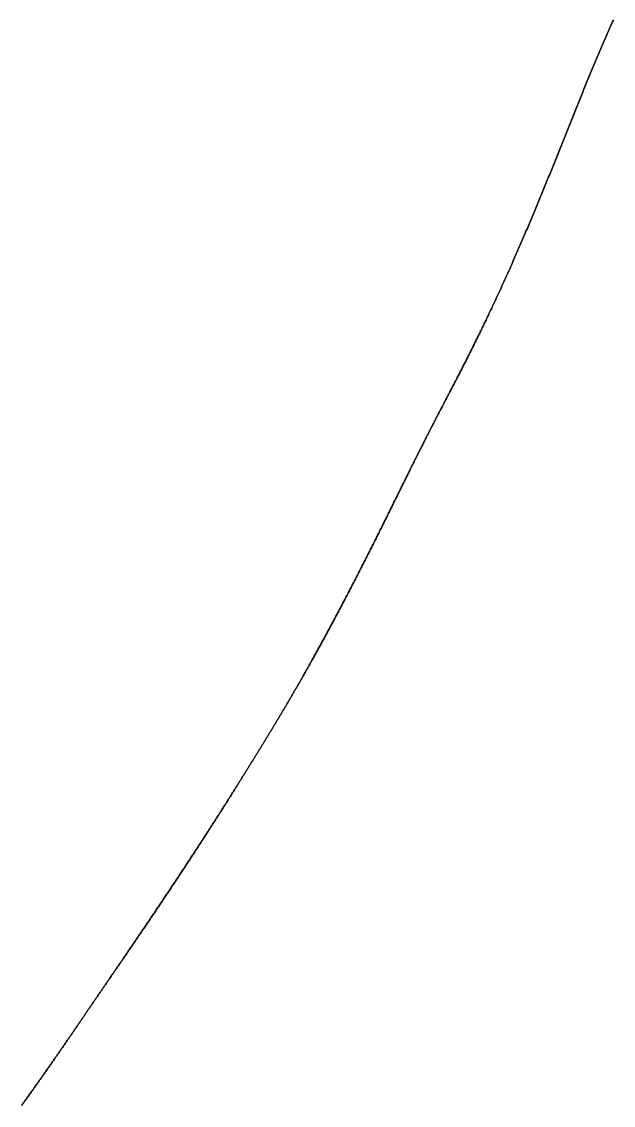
# Model space of a CAD drawing. Header units: inches. Extents: x 130170 to 284068, y 377793 to 804530.
# Drawn here: x 258925.1 to 258979.6, y 738066 to 738165.8 of the extents above; entities that cross this region are included whole.
import ezdxf

# ---------------------------------------------------------------- set-up
doc = ezdxf.new("R2010")
doc.units = ezdxf.units.IN
doc.header["$MEASUREMENT"] = 0
doc.layers.add('muni_il', color=7, linetype='Continuous')

msp = doc.modelspace()

# ---------------------------------------------------------------- linework, layer by layer
at = {"layer": 'muni_il'}
for points in [[(258925.065, 738066.009), (258925.119, 738066.085), (258925.173, 738066.16), (258925.227, 738066.235), (258925.281, 738066.31), (258925.336, 738066.385), (258925.39, 738066.46), (258925.444, 738066.536), (258925.498, 738066.611), (258925.552, 738066.686), (258925.606, 738066.761), (258925.66, 738066.836), (258925.713, 738066.911), (258925.767, 738066.987), (258925.821, 738067.062), (258925.874, 738067.137), (258925.928, 738067.212), (258925.981, 738067.287), (258926.035, 738067.362), (258926.088, 738067.437), (258926.141, 738067.511), (258926.195, 738067.586), (258926.248, 738067.661), (258926.301, 738067.736), (258926.354, 738067.81), (258926.407, 738067.885), (258926.46, 738067.959), (258926.512, 738068.034), (258926.565, 738068.108), (258926.617, 738068.182), (258926.67, 738068.257), (258926.722, 738068.331), (258926.774, 738068.405), (258926.827, 738068.479), (258926.878, 738068.553), (258926.93, 738068.626), (258926.982, 738068.7), (258927.034, 738068.774), (258927.086, 738068.847), (258927.137, 738068.921), (258927.189, 738068.994), (258927.24, 738069.067), (258927.291, 738069.14), (258927.342, 738069.213), (258927.393, 738069.286), (258927.444, 738069.359), (258927.495, 738069.432), (258927.546, 738069.504), (258927.596, 738069.577), (258927.647, 738069.649), (258927.697, 738069.722), (258927.748, 738069.794), (258927.798, 738069.866), (258927.848, 738069.938), (258927.898, 738070.009), (258927.947, 738070.081), (258927.997, 738070.152), (258928.047, 738070.224), (258928.096, 738070.295), (258928.146, 738070.367), (258928.195, 738070.438), (258928.244, 738070.509), (258928.293, 738070.579), (258928.342, 738070.65), (258928.391, 738070.721), (258928.44, 738070.791), (258928.489, 738070.862), (258928.537, 738070.932), (258928.586, 738071.002), (258928.634, 738071.072), (258928.682, 738071.142), (258928.73, 738071.212), (258928.778, 738071.281), (258928.826, 738071.351), (258928.874, 738071.42), (258928.922, 738071.49), (258928.969, 738071.559), (258929.017, 738071.628), (258929.065, 738071.697), (258929.112, 738071.766), (258929.159, 738071.835), (258929.207, 738071.904), (258929.254, 738071.972), (258929.301, 738072.041), (258929.348, 738072.109), (258929.395, 738072.178), (258929.442, 738072.246), (258929.488, 738072.314), (258929.535, 738072.382), (258929.582, 738072.45), (258929.628, 738072.518), (258929.675, 738072.586), (258929.721, 738072.654), (258929.767, 738072.721), (258929.814, 738072.789), (258929.86, 738072.856), (258929.906, 738072.924), (258929.952, 738072.991), (258929.998, 738073.058), (258930.044, 738073.126), (258930.09, 738073.193), (258930.136, 738073.26), (258930.182, 738073.327), (258930.228, 738073.394), (258930.274, 738073.461), (258930.32, 738073.528), (258930.365, 738073.595), (258930.411, 738073.662), (258930.457, 738073.729), (258930.503, 738073.796), (258930.548, 738073.863), (258930.594, 738073.93), (258930.64, 738073.996), (258930.685, 738074.063), (258930.731, 738074.13), (258930.776, 738074.197), (258930.822, 738074.263), (258930.868, 738074.33), (258930.913, 738074.397), (258930.959, 738074.464), (258931.005, 738074.53), (258931.05, 738074.597), (258931.096, 738074.664), (258931.142, 738074.731), (258931.187, 738074.798), (258931.233, 738074.865), (258931.279, 738074.931), (258931.324, 738074.998), (258931.37, 738075.065), (258931.416, 738075.132), (258931.462, 738075.2), (258931.508, 738075.267), (258931.554, 738075.334), (258931.599, 738075.401), (258931.645, 738075.468), (258931.691, 738075.536), (258931.737, 738075.603), (258931.784, 738075.671), (258931.83, 738075.738), (258931.876, 738075.806), (258931.922, 738075.874), (258931.969, 738075.941), (258932.015, 738076.009), (258932.062, 738076.077), (258932.108, 738076.145), (258932.155, 738076.214), (258932.202, 738076.282), (258932.249, 738076.35), (258932.295, 738076.419), (258932.342, 738076.488), (258932.39, 738076.556), (258932.437, 738076.625), (258932.484, 738076.694), (258932.531, 738076.763), (258932.579, 738076.833), (258932.626, 738076.902), (258932.674, 738076.972), (258932.721, 738077.041), (258932.769, 738077.111), (258932.817, 738077.181), (258932.865, 738077.251), (258932.913, 738077.322), (258932.961, 738077.392), (258933.01, 738077.463), (258933.058, 738077.534), (258933.107, 738077.604), (258933.156, 738077.675), (258933.204, 738077.747), (258933.253, 738077.818), (258933.302, 738077.89), (258933.351, 738077.962), (258933.401, 738078.034), (258933.45, 738078.106), (258933.5, 738078.178), (258933.549, 738078.251), (258933.599, 738078.323), (258933.649, 738078.396), (258933.699, 738078.469), (258933.749, 738078.543), (258933.799, 738078.616), (258933.85, 738078.69), (258933.901, 738078.764), (258933.951, 738078.838), (258934.002, 738078.912), (258934.053, 738078.987), (258934.104, 738079.061), (258934.155, 738079.136), (258934.207, 738079.211), (258934.258, 738079.287), (258934.31, 738079.362), (258934.362, 738079.438), (258934.414, 738079.514), (258934.466, 738079.59), (258934.518, 738079.667), (258934.57, 738079.743), (258934.623, 738079.82), (258934.676, 738079.897), (258934.728, 738079.974), (258934.781, 738080.052), (258934.834, 738080.129), (258934.888, 738080.207), (258934.941, 738080.285), (258934.994, 738080.364), (258935.048, 738080.442), (258935.102, 738080.521), (258935.156, 738080.6), (258935.21, 738080.679), (258935.264, 738080.759), (258935.318, 738080.838), (258935.373, 738080.918), (258935.427, 738080.998), (258935.482, 738081.079), (258935.537, 738081.159), (258935.592, 738081.24), (258935.647, 738081.321), (258935.702, 738081.402), (258935.757, 738081.483), (258935.813, 738081.565), (258935.868, 738081.646), (258935.924, 738081.728), (258935.98, 738081.81), (258936.036, 738081.893), (258936.092, 738081.975), (258936.148, 738082.058), (258936.204, 738082.141), (258936.261, 738082.224), (258936.317, 738082.307), (258936.374, 738082.391), (258936.431, 738082.475), (258936.488, 738082.559), (258936.544, 738082.643), (258936.602, 738082.727), (258936.659, 738082.811), (258936.716, 738082.896), (258936.773, 738082.981), (258936.831, 738083.066), (258936.888, 738083.151), (258936.946, 738083.236), (258937.003, 738083.321), (258937.061, 738083.407), (258937.119, 738083.493), (258937.177, 738083.578), (258937.235, 738083.665), (258937.293, 738083.751), (258937.351, 738083.837), (258937.41, 738083.923), (258937.468, 738084.01), (258937.526, 738084.097), (258937.585, 738084.184), (258937.643, 738084.271), (258937.702, 738084.358), (258937.76, 738084.445), (258937.819, 738084.532), (258937.877, 738084.62), (258937.936, 738084.707), (258937.995, 738084.795), (258938.054, 738084.883), (258938.113, 738084.97), (258938.171, 738085.058), (258938.23, 738085.146), (258938.289, 738085.234), (258938.348, 738085.323), (258938.407, 738085.411), (258938.466, 738085.499), (258938.525, 738085.587), (258938.584, 738085.676), (258938.643, 738085.764), (258938.702, 738085.853), (258938.761, 738085.941), (258938.82, 738086.03), (258938.879, 738086.119), (258938.938, 738086.207), (258938.997, 738086.296), (258939.056, 738086.385), (258939.115, 738086.474), (258939.174, 738086.562), (258939.233, 738086.651), (258939.291, 738086.74), (258939.35, 738086.829), (258939.409, 738086.917), (258939.468, 738087.006), (258939.527, 738087.095), (258939.585, 738087.183), (258939.644, 738087.272), (258939.702, 738087.361), (258939.761, 738087.45), (258939.819, 738087.538), (258939.878, 738087.627), (258939.936, 738087.715), (258939.994, 738087.804), (258940.053, 738087.892), (258940.111, 738087.98), (258940.169, 738088.069), (258940.227, 738088.157), (258940.285, 738088.245), (258940.342, 738088.333), (258940.4, 738088.421), (258940.458, 738088.509), (258940.515, 738088.596), (258940.573, 738088.684), (258940.63, 738088.771), (258940.687, 738088.859), (258940.744, 738088.946), (258940.801, 738089.034), (258940.858, 738089.121), (258940.915, 738089.208), (258940.972, 738089.294), (258941.028, 738089.381), (258941.085, 738089.468), (258941.141, 738089.554), (258941.197, 738089.64), (258941.253, 738089.726), (258941.309, 738089.812), (258941.365, 738089.898), (258941.421, 738089.984), (258941.476, 738090.069), (258941.531, 738090.154), (258941.587, 738090.24), (258941.642, 738090.324), (258941.696, 738090.409), (258941.751, 738090.494), (258941.806, 738090.578), (258941.86, 738090.662), (258941.915, 738090.746), (258941.969, 738090.83), (258942.023, 738090.913), (258942.076, 738090.997), (258942.13, 738091.08), (258942.183, 738091.163), (258942.237, 738091.246), (258942.29, 738091.328), (258942.343, 738091.41), (258942.395, 738091.492), (258942.448, 738091.574), (258942.5, 738091.655), (258942.553, 738091.737), (258942.605, 738091.818), (258942.656, 738091.899), (258942.708, 738091.979), (258942.76, 738092.059), (258942.811, 738092.14), (258942.862, 738092.219), (258942.913, 738092.299), (258942.963, 738092.378), (258943.014, 738092.457), (258943.064, 738092.536), (258943.114, 738092.614), (258943.164, 738092.693), (258943.214, 738092.771), (258943.264, 738092.848), (258943.313, 738092.926), (258943.362, 738093.003), (258943.411, 738093.08), (258943.46, 738093.156), (258943.508, 738093.233), (258943.556, 738093.309), (258943.605, 738093.384), (258943.652, 738093.46), (258943.7, 738093.535), (258943.748, 738093.61), (258943.795, 738093.684), (258943.842, 738093.759), (258943.889, 738093.833), (258943.936, 738093.907), (258943.982, 738093.98), (258944.028, 738094.053), (258944.074, 738094.126), (258944.12, 738094.199), (258944.166, 738094.271), (258944.211, 738094.343), (258944.257, 738094.415), (258944.302, 738094.486), (258944.347, 738094.557), (258944.391, 738094.628), (258944.435, 738094.699), (258944.48, 738094.769), (258944.524, 738094.839), (258944.568, 738094.909), (258944.611, 738094.978), (258944.655, 738095.047), (258944.698, 738095.116), (258944.741, 738095.185), (258944.784, 738095.253), (258944.827, 738095.321), (258944.869, 738095.389), (258944.911, 738095.456), (258944.953, 738095.523), (258944.995, 738095.59), (258945.037, 738095.657), (258945.078, 738095.723), (258945.12, 738095.789), (258945.161, 738095.855), (258945.202, 738095.92), (258945.242, 738095.986), (258945.283, 738096.05), (258945.323, 738096.115), (258945.364, 738096.18), (258945.404, 738096.244), (258945.444, 738096.308), (258945.483, 738096.371), (258945.523, 738096.435), (258945.562, 738096.498), (258945.601, 738096.561), (258945.64, 738096.624), (258945.679, 738096.686), (258945.718, 738096.748), (258945.756, 738096.81), (258945.795, 738096.872), (258945.833, 738096.933), (258945.871, 738096.995), (258945.909, 738097.056), (258945.946, 738097.117), (258945.984, 738097.177), (258946.022, 738097.238), (258946.059, 738097.298), (258946.096, 738097.358), (258946.133, 738097.418), (258946.17, 738097.477), (258946.207, 738097.537), (258946.243, 738097.596), (258946.28, 738097.655), (258946.316, 738097.713), (258946.353, 738097.772), (258946.389, 738097.831), (258946.425, 738097.889), (258946.461, 738097.947), (258946.496, 738098.005), (258946.532, 738098.063), (258946.568, 738098.12), (258946.603, 738098.178), (258946.638, 738098.235), (258946.673, 738098.292), (258946.709, 738098.349), (258946.744, 738098.406), (258946.779, 738098.463), (258946.814, 738098.52), (258946.848, 738098.576), (258946.883, 738098.633), (258946.918, 738098.689), (258946.952, 738098.745), (258946.987, 738098.801), (258947.021, 738098.857), (258947.055, 738098.913), (258947.09, 738098.969), (258947.124, 738099.024), (258947.158, 738099.08), (258947.192, 738099.136), (258947.226, 738099.191), (258947.26, 738099.247), (258947.294, 738099.302), (258947.328, 738099.357), (258947.362, 738099.413), (258947.395, 738099.468), (258947.429, 738099.523), (258947.463, 738099.578), (258947.497, 738099.633), (258947.53, 738099.688), (258947.564, 738099.744), (258947.598, 738099.799), (258947.631, 738099.854), (258947.665, 738099.909), (258947.698, 738099.964), (258947.732, 738100.019), (258947.765, 738100.074), (258947.799, 738100.129), (258947.833, 738100.184), (258947.866, 738100.239), (258947.9, 738100.295), (258947.933, 738100.35), (258947.967, 738100.405), (258948, 738100.46), (258948.034, 738100.516), (258948.068, 738100.571), (258948.101, 738100.627), (258948.135, 738100.682), (258948.169, 738100.738), (258948.202, 738100.794), (258948.236, 738100.85), (258948.27, 738100.905), (258948.304, 738100.961), (258948.337, 738101.018), (258948.371, 738101.074), (258948.405, 738101.13), (258948.439, 738101.186), (258948.473, 738101.243), (258948.508, 738101.3), (258948.542, 738101.357), (258948.576, 738101.414), (258948.61, 738101.471), (258948.645, 738101.528), (258948.679, 738101.586), (258948.714, 738101.643), (258948.748, 738101.701), (258948.783, 738101.759), (258948.818, 738101.817), (258948.853, 738101.875), (258948.887, 738101.933), (258948.922, 738101.992), (258948.957, 738102.051), (258948.993, 738102.11), (258949.028, 738102.169), (258949.063, 738102.229), (258949.099, 738102.288), (258949.134, 738102.348), (258949.17, 738102.408), (258949.206, 738102.468), (258949.242, 738102.529), (258949.278, 738102.59), (258949.314, 738102.651), (258949.35, 738102.712), (258949.386, 738102.774), (258949.423, 738102.835), (258949.459, 738102.897), (258949.496, 738102.96), (258949.533, 738103.022), (258949.57, 738103.085), (258949.607, 738103.148), (258949.644, 738103.211), (258949.681, 738103.275), (258949.719, 738103.339), (258949.757, 738103.403), (258949.794, 738103.467), (258949.832, 738103.532), (258949.87, 738103.597), (258949.908, 738103.662), (258949.947, 738103.728), (258949.985, 738103.794), (258950.024, 738103.86), (258950.062, 738103.927), (258950.101, 738103.994), (258950.14, 738104.061), (258950.179, 738104.128), (258950.219, 738104.196), (258950.258, 738104.264), (258950.298, 738104.333), (258950.337, 738104.402), (258950.377, 738104.471), (258950.417, 738104.54), (258950.458, 738104.61), (258950.498, 738104.68), (258950.539, 738104.751), (258950.579, 738104.822), (258950.62, 738104.893), (258950.661, 738104.964), (258950.702, 738105.036), (258950.744, 738105.109), (258950.785, 738105.181), (258950.827, 738105.254), (258950.869, 738105.327), (258950.911, 738105.401), (258950.953, 738105.475), (258950.995, 738105.549), (258951.037, 738105.624), (258951.08, 738105.699), (258951.123, 738105.775), (258951.166, 738105.851), (258951.209, 738105.927), (258951.252, 738106.003), (258951.296, 738106.08), (258951.339, 738106.158), (258951.383, 738106.235), (258951.427, 738106.313), (258951.471, 738106.392), (258951.515, 738106.47), (258951.56, 738106.549), (258951.604, 738106.629), (258951.649, 738106.709), (258951.694, 738106.789), (258951.739, 738106.87), (258951.784, 738106.951), (258951.829, 738107.032), (258951.875, 738107.113), (258951.921, 738107.195), (258951.967, 738107.278), (258952.012, 738107.361), (258952.059, 738107.444), (258952.105, 738107.527), (258952.151, 738107.611), (258952.198, 738107.695), (258952.245, 738107.78), (258952.291, 738107.865), (258952.338, 738107.95), (258952.386, 738108.035), (258952.433, 738108.121), (258952.48, 738108.208), (258952.528, 738108.294), (258952.576, 738108.381), (258952.623, 738108.468), (258952.671, 738108.556), (258952.719, 738108.644), (258952.768, 738108.732), (258952.816, 738108.821), (258952.865, 738108.91), (258952.913, 738108.999), (258952.962, 738109.089), (258953.011, 738109.179), (258953.06, 738109.269), (258953.109, 738109.36), (258953.158, 738109.451), (258953.208, 738109.542), (258953.257, 738109.633), (258953.307, 738109.725), (258953.356, 738109.817), (258953.406, 738109.909), (258953.456, 738110.002), (258953.506, 738110.095), (258953.556, 738110.188), (258953.606, 738110.282), (258953.657, 738110.375), (258953.707, 738110.469), (258953.758, 738110.564), (258953.808, 738110.658), (258953.859, 738110.753), (258953.909, 738110.848), (258953.96, 738110.943), (258954.011, 738111.039), (258954.062, 738111.134), (258954.113, 738111.231), (258954.164, 738111.327), (258954.215, 738111.423), (258954.267, 738111.52), (258954.318, 738111.617), (258954.369, 738111.714), (258954.421, 738111.811), (258954.472, 738111.909), (258954.524, 738112.006), (258954.575, 738112.104), (258954.627, 738112.202), (258954.679, 738112.3), (258954.73, 738112.399), (258954.782, 738112.497), (258954.834, 738112.596), (258954.886, 738112.695), (258954.938, 738112.794), (258954.99, 738112.893), (258955.041, 738112.993), (258955.093, 738113.092), (258955.145, 738113.192), (258955.197, 738113.291), (258955.249, 738113.391), (258955.301, 738113.491), (258955.353, 738113.591), (258955.405, 738113.691), (258955.457, 738113.792), (258955.509, 738113.892), (258955.561, 738113.992), (258955.613, 738114.093), (258955.665, 738114.193), (258955.717, 738114.294), (258955.769, 738114.395), (258955.821, 738114.496), (258955.873, 738114.596), (258955.925, 738114.697), (258955.977, 738114.798), (258956.029, 738114.899), (258956.081, 738115), (258956.132, 738115.101), (258956.184, 738115.202), (258956.236, 738115.303), (258956.287, 738115.404), (258956.339, 738115.504), (258956.391, 738115.605), (258956.442, 738115.706), (258956.494, 738115.807), (258956.545, 738115.908), (258956.596, 738116.009), (258956.647, 738116.11), (258956.699, 738116.211), (258956.75, 738116.311), (258956.801, 738116.412), (258956.852, 738116.512), (258956.903, 738116.613), (258956.954, 738116.713), (258957.005, 738116.814), (258957.055, 738116.914), (258957.106, 738117.014), (258957.157, 738117.114), (258957.207, 738117.214), (258957.257, 738117.314), (258957.308, 738117.414), (258957.358, 738117.513), (258957.408, 738117.613), (258957.458, 738117.712), (258957.508, 738117.812), (258957.558, 738117.911), (258957.607, 738118.01), (258957.657, 738118.108), (258957.706, 738118.207), (258957.756, 738118.306), (258957.805, 738118.404), (258957.854, 738118.502), (258957.903, 738118.6), (258957.952, 738118.698), (258958.001, 738118.796), (258958.05, 738118.893), (258958.098, 738118.99), (258958.146, 738119.088), (258958.195, 738119.184), (258958.243, 738119.281), (258958.291, 738119.378), (258958.339, 738119.474), (258958.387, 738119.57), (258958.435, 738119.666), (258958.482, 738119.761), (258958.53, 738119.857), (258958.577, 738119.952), (258958.624, 738120.047), (258958.671, 738120.142), (258958.718, 738120.236), (258958.765, 738120.33), (258958.811, 738120.424), (258958.858, 738120.518), (258958.904, 738120.612), (258958.95, 738120.705), (258958.996, 738120.798), (258959.042, 738120.89), (258959.088, 738120.983), (258959.133, 738121.075), (258959.179, 738121.167), (258959.224, 738121.259), (258959.27, 738121.35), (258959.315, 738121.441), (258959.359, 738121.532), (258959.404, 738121.623), (258959.449, 738121.713), (258959.493, 738121.803), (258959.538, 738121.893), (258959.582, 738121.982), (258959.626, 738122.072), (258959.67, 738122.16), (258959.714, 738122.249), (258959.757, 738122.338), (258959.801, 738122.426), (258959.844, 738122.513), (258959.887, 738122.601), (258959.93, 738122.688), (258959.973, 738122.775), (258960.016, 738122.862), (258960.059, 738122.948), (258960.101, 738123.034), (258960.144, 738123.12), (258960.186, 738123.206), (258960.228, 738123.291), (258960.27, 738123.376), (258960.312, 738123.46), (258960.354, 738123.545), (258960.395, 738123.629), (258960.437, 738123.713), (258960.478, 738123.796), (258960.519, 738123.88), (258960.56, 738123.963), (258960.601, 738124.045), (258960.642, 738124.128), (258960.683, 738124.21), (258960.723, 738124.292), (258960.764, 738124.374), (258960.804, 738124.455), (258960.845, 738124.536), (258960.885, 738124.617), (258960.925, 738124.698), (258960.965, 738124.778), (258961.004, 738124.858), (258961.044, 738124.938), (258961.084, 738125.018), (258961.123, 738125.097), (258961.163, 738125.176), (258961.202, 738125.255), (258961.241, 738125.334), (258961.28, 738125.412), (258961.319, 738125.49), (258961.358, 738125.568), (258961.397, 738125.646), (258961.436, 738125.724), (258961.475, 738125.801), (258961.513, 738125.878), (258961.552, 738125.955), (258961.59, 738126.032), (258961.629, 738126.108), (258961.667, 738126.184), (258961.705, 738126.261), (258961.743, 738126.337), (258961.782, 738126.412), (258961.82, 738126.488), (258961.858, 738126.563), (258961.896, 738126.639), (258961.934, 738126.714), (258961.971, 738126.789), (258962.009, 738126.864), (258962.047, 738126.938), (258962.085, 738127.013), (258962.123, 738127.087), (258962.16, 738127.161), (258962.198, 738127.236), (258962.235, 738127.31), (258962.273, 738127.384), (258962.311, 738127.457), (258962.348, 738127.531), (258962.386, 738127.605), (258962.423, 738127.678), (258962.461, 738127.752), (258962.498, 738127.825), (258962.536, 738127.899), (258962.573, 738127.972), (258962.611, 738128.045), (258962.648, 738128.118), (258962.686, 738128.191), (258962.723, 738128.264), (258962.761, 738128.338), (258962.798, 738128.411), (258962.836, 738128.484), (258962.873, 738128.557), (258962.911, 738128.63), (258962.949, 738128.703), (258962.986, 738128.776), (258963.024, 738128.849), (258963.062, 738128.922), (258963.099, 738128.995), (258963.137, 738129.068), (258963.175, 738129.141), (258963.213, 738129.215), (258963.251, 738129.288), (258963.289, 738129.361), (258963.327, 738129.435), (258963.365, 738129.508), (258963.404, 738129.582), (258963.442, 738129.655), (258963.48, 738129.729), (258963.519, 738129.803), (258963.557, 738129.877), (258963.596, 738129.951), (258963.634, 738130.026), (258963.673, 738130.1), (258963.712, 738130.175), (258963.751, 738130.25), (258963.79, 738130.324), (258963.829, 738130.399), (258963.868, 738130.475), (258963.908, 738130.55), (258963.947, 738130.626), (258963.987, 738130.702), (258964.026, 738130.778), (258964.066, 738130.854), (258964.106, 738130.93), (258964.146, 738131.007), (258964.186, 738131.084), (258964.226, 738131.161), (258964.266, 738131.238), (258964.307, 738131.316), (258964.348, 738131.394), (258964.388, 738131.472), (258964.429, 738131.551), (258964.47, 738131.629), (258964.512, 738131.708), (258964.553, 738131.788), (258964.594, 738131.867), (258964.636, 738131.947), (258964.678, 738132.028), (258964.72, 738132.108), (258964.762, 738132.189), (258964.804, 738132.27), (258964.846, 738132.352), (258964.889, 738132.434), (258964.931, 738132.516), (258964.974, 738132.599), (258965.017, 738132.682), (258965.061, 738132.765), (258965.104, 738132.849), (258965.148, 738132.933), (258965.191, 738133.018), (258965.235, 738133.103), (258965.279, 738133.188), (258965.323, 738133.274), (258965.368, 738133.36), (258965.412, 738133.447), (258965.457, 738133.534), (258965.502, 738133.622), (258965.547, 738133.71), (258965.593, 738133.798), (258965.638, 738133.887), (258965.684, 738133.976), (258965.73, 738134.066), (258965.776, 738134.157), (258965.822, 738134.247), (258965.869, 738134.339), (258965.915, 738134.43), (258965.962, 738134.522), (258966.009, 738134.615), (258966.057, 738134.708), (258966.104, 738134.802), (258966.152, 738134.896), (258966.199, 738134.991), (258966.247, 738135.086), (258966.296, 738135.182), (258966.344, 738135.278), (258966.393, 738135.375), (258966.442, 738135.473), (258966.491, 738135.57), (258966.54, 738135.669), (258966.589, 738135.768), (258966.639, 738135.867), (258966.689, 738135.967), (258966.739, 738136.068), (258966.789, 738136.169), (258966.84, 738136.271), (258966.89, 738136.373), (258966.941, 738136.476), (258966.992, 738136.58), (258967.043, 738136.684), (258967.095, 738136.788), (258967.146, 738136.894), (258967.198, 738136.999), (258967.25, 738137.106), (258967.303, 738137.213), (258967.355, 738137.32), (258967.408, 738137.428), (258967.461, 738137.537), (258967.514, 738137.646), (258967.567, 738137.756), (258967.62, 738137.866), (258967.674, 738137.977), (258967.728, 738138.089), (258967.781, 738138.201), (258967.836, 738138.314), (258967.89, 738138.427), (258967.945, 738138.541), (258967.999, 738138.656), (258968.054, 738138.771), (258968.109, 738138.887), (258968.165, 738139.003), (258968.22, 738139.12), (258968.276, 738139.238), (258968.331, 738139.356), (258968.387, 738139.475), (258968.444, 738139.594), (258968.5, 738139.714), (258968.556, 738139.834), (258968.613, 738139.956), (258968.67, 738140.077), (258968.727, 738140.199), (258968.784, 738140.322), (258968.841, 738140.446), (258968.899, 738140.57), (258968.956, 738140.694), (258969.014, 738140.819), (258969.072, 738140.945), (258969.13, 738141.071), (258969.188, 738141.198), (258969.247, 738141.326), (258969.305, 738141.454), (258969.364, 738141.582), (258969.423, 738141.711), (258969.481, 738141.841), (258969.541, 738141.971), (258969.6, 738142.102), (258969.659, 738142.233), (258969.719, 738142.365), (258969.778, 738142.497), (258969.838, 738142.63), (258969.898, 738142.764), (258969.957, 738142.897), (258970.018, 738143.032), (258970.078, 738143.167), (258970.138, 738143.302), (258970.198, 738143.438), (258970.259, 738143.575), (258970.319, 738143.711), (258970.38, 738143.849), (258970.441, 738143.987), (258970.502, 738144.125), (258970.563, 738144.264), (258970.624, 738144.403), (258970.685, 738144.543), (258970.746, 738144.683), (258970.807, 738144.824), (258970.869, 738144.965), (258970.93, 738145.106), (258970.991, 738145.248), (258971.053, 738145.391), (258971.115, 738145.533), (258971.176, 738145.676), (258971.238, 738145.82), (258971.3, 738145.964), (258971.362, 738146.108), (258971.424, 738146.253), (258971.486, 738146.398), (258971.548, 738146.544), (258971.61, 738146.689), (258971.672, 738146.836), (258971.734, 738146.982), (258971.796, 738147.129), (258971.859, 738147.276), (258971.921, 738147.423), (258971.983, 738147.571), (258972.045, 738147.719), (258972.108, 738147.868), (258972.17, 738148.017), (258972.232, 738148.166), (258972.295, 738148.315), (258972.357, 738148.464), (258972.42, 738148.614), (258972.482, 738148.764), (258972.544, 738148.914), (258972.607, 738149.065), (258972.669, 738149.216), (258972.732, 738149.367), (258972.794, 738149.518), (258972.857, 738149.669), (258972.919, 738149.821), (258972.982, 738149.972), (258973.044, 738150.124), (258973.106, 738150.276), (258973.169, 738150.429), (258973.231, 738150.581), (258973.294, 738150.734), (258973.356, 738150.886), (258973.418, 738151.039), (258973.481, 738151.192), (258973.543, 738151.345), (258973.605, 738151.498), (258973.667, 738151.652), (258973.73, 738151.805), (258973.792, 738151.958), (258973.854, 738152.112), (258973.916, 738152.266), (258973.978, 738152.419), (258974.04, 738152.573), (258974.103, 738152.727), (258974.165, 738152.88), (258974.226, 738153.034), (258974.288, 738153.188), (258974.35, 738153.342), (258974.412, 738153.496), (258974.474, 738153.649), (258974.536, 738153.803), (258974.598, 738153.957), (258974.659, 738154.111), (258974.721, 738154.265), (258974.783, 738154.418), (258974.844, 738154.572), (258974.906, 738154.726), (258974.967, 738154.879), (258975.029, 738155.033), (258975.09, 738155.186), (258975.152, 738155.339), (258975.213, 738155.493), (258975.274, 738155.646), (258975.336, 738155.799), (258975.397, 738155.952), (258975.458, 738156.105), (258975.519, 738156.257), (258975.58, 738156.41), (258975.641, 738156.562), (258975.703, 738156.715), (258975.764, 738156.867), (258975.825, 738157.019), (258975.886, 738157.171), (258975.947, 738157.323), (258976.008, 738157.474), (258976.068, 738157.626), (258976.129, 738157.777), (258976.19, 738157.928), (258976.251, 738158.079), (258976.312, 738158.23), (258976.373, 738158.38), (258976.433, 738158.531), (258976.494, 738158.681), (258976.555, 738158.831), (258976.616, 738158.981), (258976.676, 738159.13), (258976.737, 738159.28), (258976.798, 738159.429), (258976.858, 738159.578), (258976.919, 738159.726), (258976.98, 738159.875), (258977.04, 738160.023), (258977.101, 738160.171), (258977.162, 738160.319), (258977.222, 738160.467), (258977.283, 738160.614), (258977.344, 738160.761), (258977.405, 738160.908), (258977.465, 738161.055), (258977.526, 738161.202), (258977.587, 738161.348), (258977.648, 738161.494), (258977.708, 738161.64), (258977.769, 738161.785), (258977.83, 738161.931), (258977.891, 738162.076), (258977.952, 738162.22), (258978.013, 738162.365), (258978.074, 738162.509), (258978.135, 738162.653), (258978.197, 738162.797), (258978.258, 738162.941), (258978.319, 738163.084), (258978.38, 738163.228), (258978.442, 738163.371), (258978.503, 738163.513), (258978.565, 738163.656), (258978.627, 738163.798), (258978.688, 738163.94), (258978.75, 738164.082), (258978.812, 738164.224), (258978.874, 738164.365), (258978.936, 738164.506), (258978.998, 738164.647), (258979.06, 738164.788), (258979.123, 738164.928), (258979.185, 738165.068), (258979.248, 738165.209), (258979.31, 738165.348), (258979.373, 738165.488), (258979.436, 738165.628), (258979.499, 738165.767), (258979.562, 738165.906)], [(258979.562, 738165.906), (258979.499, 738165.767), (258979.436, 738165.628), (258979.373, 738165.488), (258979.31, 738165.348), (258979.248, 738165.209), (258979.185, 738165.068), (258979.123, 738164.928), (258979.06, 738164.788), (258978.998, 738164.647), (258978.936, 738164.506), (258978.874, 738164.365), (258978.812, 738164.224), (258978.75, 738164.082), (258978.688, 738163.94), (258978.627, 738163.798), (258978.565, 738163.656), (258978.503, 738163.513), (258978.442, 738163.371), (258978.38, 738163.228), (258978.319, 738163.084), (258978.258, 738162.941), (258978.197, 738162.797), (258978.135, 738162.653), (258978.074, 738162.509), (258978.013, 738162.365), (258977.952, 738162.22), (258977.891, 738162.076), (258977.83, 738161.931), (258977.769, 738161.785), (258977.708, 738161.64), (258977.648, 738161.494), (258977.587, 738161.348), (258977.526, 738161.202), (258977.465, 738161.055), (258977.405, 738160.908), (258977.344, 738160.761), (258977.283, 738160.614), (258977.222, 738160.467), (258977.162, 738160.319), (258977.101, 738160.171), (258977.04, 738160.023), (258976.98, 738159.875), (258976.919, 738159.726), (258976.858, 738159.578), (258976.798, 738159.429), (258976.737, 738159.28), (258976.676, 738159.13), (258976.616, 738158.981), (258976.555, 738158.831), (258976.494, 738158.681), (258976.433, 738158.531), (258976.373, 738158.38), (258976.312, 738158.23), (258976.251, 738158.079), (258976.19, 738157.928), (258976.129, 738157.777), (258976.068, 738157.626), (258976.008, 738157.474), (258975.947, 738157.323), (258975.886, 738157.171), (258975.825, 738157.019), (258975.764, 738156.867), (258975.703, 738156.715), (258975.641, 738156.562), (258975.58, 738156.41), (258975.519, 738156.257), (258975.458, 738156.105), (258975.397, 738155.952), (258975.336, 738155.799), (258975.274, 738155.646), (258975.213, 738155.493), (258975.152, 738155.339), (258975.09, 738155.186), (258975.029, 738155.033), (258974.967, 738154.879), (258974.906, 738154.726), (258974.844, 738154.572), (258974.783, 738154.418), (258974.721, 738154.265), (258974.659, 738154.111), (258974.598, 738153.957), (258974.536, 738153.803), (258974.474, 738153.649), (258974.412, 738153.496), (258974.35, 738153.342), (258974.288, 738153.188), (258974.226, 738153.034), (258974.165, 738152.88), (258974.103, 738152.727), (258974.04, 738152.573), (258973.978, 738152.419), (258973.916, 738152.266), (258973.854, 738152.112), (258973.792, 738151.958), (258973.73, 738151.805), (258973.667, 738151.652), (258973.605, 738151.498), (258973.543, 738151.345), (258973.481, 738151.192), (258973.418, 738151.039), (258973.356, 738150.886), (258973.294, 738150.734), (258973.231, 738150.581), (258973.169, 738150.429), (258973.106, 738150.276), (258973.044, 738150.124), (258972.982, 738149.972), (258972.919, 738149.821), (258972.857, 738149.669), (258972.794, 738149.518), (258972.732, 738149.367), (258972.669, 738149.216), (258972.607, 738149.065), (258972.544, 738148.914), (258972.482, 738148.764), (258972.42, 738148.614), (258972.357, 738148.464), (258972.295, 738148.315), (258972.232, 738148.166), (258972.17, 738148.017), (258972.108, 738147.868), (258972.045, 738147.719), (258971.983, 738147.571), (258971.921, 738147.423), (258971.859, 738147.276), (258971.796, 738147.129), (258971.734, 738146.982), (258971.672, 738146.836), (258971.61, 738146.689), (258971.548, 738146.544), (258971.486, 738146.398), (258971.424, 738146.253), (258971.362, 738146.108), (258971.3, 738145.964), (258971.238, 738145.82), (258971.176, 738145.676), (258971.115, 738145.533), (258971.053, 738145.391), (258970.991, 738145.248), (258970.93, 738145.106), (258970.869, 738144.965), (258970.807, 738144.824), (258970.746, 738144.683), (258970.685, 738144.543), (258970.624, 738144.403), (258970.563, 738144.264), (258970.502, 738144.125), (258970.441, 738143.987), (258970.38, 738143.849), (258970.319, 738143.711), (258970.259, 738143.575), (258970.198, 738143.438), (258970.138, 738143.302), (258970.078, 738143.167), (258970.018, 738143.032), (258969.957, 738142.897), (258969.898, 738142.764), (258969.838, 738142.63), (258969.778, 738142.497), (258969.719, 738142.365), (258969.659, 738142.233), (258969.6, 738142.102), (258969.541, 738141.971), (258969.481, 738141.841), (258969.423, 738141.711), (258969.364, 738141.582), (258969.305, 738141.454), (258969.247, 738141.326), (258969.188, 738141.198), (258969.13, 738141.071), (258969.072, 738140.945), (258969.014, 738140.819), (258968.956, 738140.694), (258968.899, 738140.57), (258968.841, 738140.446), (258968.784, 738140.322), (258968.727, 738140.199), (258968.67, 738140.077), (258968.613, 738139.956), (258968.556, 738139.834), (258968.5, 738139.714), (258968.444, 738139.594), (258968.387, 738139.475), (258968.331, 738139.356), (258968.276, 738139.238), (258968.22, 738139.12), (258968.165, 738139.003), (258968.109, 738138.887), (258968.054, 738138.771), (258967.999, 738138.656), (258967.945, 738138.541), (258967.89, 738138.427), (258967.836, 738138.314), (258967.781, 738138.201), (258967.728, 738138.089), (258967.674, 738137.977), (258967.62, 738137.866), (258967.567, 738137.756), (258967.514, 738137.646), (258967.461, 738137.537), (258967.408, 738137.428), (258967.355, 738137.32), (258967.303, 738137.213), (258967.25, 738137.106), (258967.198, 738136.999), (258967.146, 738136.894), (258967.095, 738136.788), (258967.043, 738136.684), (258966.992, 738136.58), (258966.941, 738136.476), (258966.89, 738136.373), (258966.84, 738136.271), (258966.789, 738136.169), (258966.739, 738136.068), (258966.689, 738135.967), (258966.639, 738135.867), (258966.589, 738135.768), (258966.54, 738135.669), (258966.491, 738135.57), (258966.442, 738135.473), (258966.393, 738135.375), (258966.344, 738135.278), (258966.296, 738135.182), (258966.247, 738135.086), (258966.199, 738134.991), (258966.152, 738134.896), (258966.104, 738134.802), (258966.057, 738134.708), (258966.009, 738134.615), (258965.962, 738134.522), (258965.915, 738134.43), (258965.869, 738134.339), (258965.822, 738134.247), (258965.776, 738134.157), (258965.73, 738134.066), (258965.684, 738133.976), (258965.638, 738133.887), (258965.593, 738133.798), (258965.547, 738133.71), (258965.502, 738133.622), (258965.457, 738133.534), (258965.412, 738133.447), (258965.368, 738133.36), (258965.323, 738133.274), (258965.279, 738133.188), (258965.235, 738133.103), (258965.191, 738133.018), (258965.148, 738132.933), (258965.104, 738132.849), (258965.061, 738132.765), (258965.017, 738132.682), (258964.974, 738132.599), (258964.931, 738132.516), (258964.889, 738132.434), (258964.846, 738132.352), (258964.804, 738132.27), (258964.762, 738132.189), (258964.72, 738132.108), (258964.678, 738132.028), (258964.636, 738131.947), (258964.594, 738131.867), (258964.553, 738131.788), (258964.512, 738131.708), (258964.47, 738131.629), (258964.429, 738131.551), (258964.388, 738131.472), (258964.348, 738131.394), (258964.307, 738131.316), (258964.266, 738131.238), (258964.226, 738131.161), (258964.186, 738131.084), (258964.146, 738131.007), (258964.106, 738130.93), (258964.066, 738130.854), (258964.026, 738130.778), (258963.987, 738130.702), (258963.947, 738130.626), (258963.908, 738130.55), (258963.868, 738130.475), (258963.829, 738130.399), (258963.79, 738130.324), (258963.751, 738130.25), (258963.712, 738130.175), (258963.673, 738130.1), (258963.634, 738130.026), (258963.596, 738129.951), (258963.557, 738129.877), (258963.519, 738129.803), (258963.48, 738129.729), (258963.442, 738129.655), (258963.404, 738129.582), (258963.365, 738129.508), (258963.327, 738129.435), (258963.289, 738129.361), (258963.251, 738129.288), (258963.213, 738129.215), (258963.175, 738129.141), (258963.137, 738129.068), (258963.099, 738128.995), (258963.062, 738128.922), (258963.024, 738128.849), (258962.986, 738128.776), (258962.949, 738128.703), (258962.911, 738128.63), (258962.873, 738128.557), (258962.836, 738128.484), (258962.798, 738128.411), (258962.761, 738128.338), (258962.723, 738128.264), (258962.686, 738128.191), (258962.648, 738128.118), (258962.611, 738128.045), (258962.573, 738127.972), (258962.536, 738127.899), (258962.498, 738127.825), (258962.461, 738127.752), (258962.423, 738127.678), (258962.386, 738127.605), (258962.348, 738127.531), (258962.311, 738127.457), (258962.273, 738127.384), (258962.235, 738127.31), (258962.198, 738127.236), (258962.16, 738127.161), (258962.123, 738127.087), (258962.085, 738127.013), (258962.047, 738126.938), (258962.009, 738126.864), (258961.971, 738126.789), (258961.934, 738126.714), (258961.896, 738126.639), (258961.858, 738126.563), (258961.82, 738126.488), (258961.782, 738126.412), (258961.743, 738126.337), (258961.705, 738126.261), (258961.667, 738126.184), (258961.629, 738126.108), (258961.59, 738126.032), (258961.552, 738125.955), (258961.513, 738125.878), (258961.475, 738125.801), (258961.436, 738125.724), (258961.397, 738125.646), (258961.358, 738125.568), (258961.319, 738125.49), (258961.28, 738125.412), (258961.241, 738125.334), (258961.202, 738125.255), (258961.163, 738125.176), (258961.123, 738125.097), (258961.084, 738125.018), (258961.044, 738124.938), (258961.004, 738124.858), (258960.965, 738124.778), (258960.925, 738124.698), (258960.885, 738124.617), (258960.845, 738124.536), (258960.804, 738124.455), (258960.764, 738124.374), (258960.723, 738124.292), (258960.683, 738124.21), (258960.642, 738124.128), (258960.601, 738124.045), (258960.56, 738123.963), (258960.519, 738123.88), (258960.478, 738123.796), (258960.437, 738123.713), (258960.395, 738123.629), (258960.354, 738123.545), (258960.312, 738123.46), (258960.27, 738123.376), (258960.228, 738123.291), (258960.186, 738123.206), (258960.144, 738123.12), (258960.101, 738123.034), (258960.059, 738122.948), (258960.016, 738122.862), (258959.973, 738122.775), (258959.93, 738122.688), (258959.887, 738122.601), (258959.844, 738122.513), (258959.801, 738122.426), (258959.757, 738122.338), (258959.714, 738122.249), (258959.67, 738122.16), (258959.626, 738122.072), (258959.582, 738121.982), (258959.538, 738121.893), (258959.493, 738121.803), (258959.449, 738121.713), (258959.404, 738121.623), (258959.359, 738121.532), (258959.315, 738121.441), (258959.27, 738121.35), (258959.224, 738121.259), (258959.179, 738121.167), (258959.133, 738121.075), (258959.088, 738120.983), (258959.042, 738120.89), (258958.996, 738120.798), (258958.95, 738120.705), (258958.904, 738120.612), (258958.858, 738120.518), (258958.811, 738120.424), (258958.765, 738120.33), (258958.718, 738120.236), (258958.671, 738120.142), (258958.624, 738120.047), (258958.577, 738119.952), (258958.53, 738119.857), (258958.482, 738119.761), (258958.435, 738119.666), (258958.387, 738119.57), (258958.339, 738119.474), (258958.291, 738119.378), (258958.243, 738119.281), (258958.195, 738119.184), (258958.146, 738119.088), (258958.098, 738118.99), (258958.05, 738118.893), (258958.001, 738118.796), (258957.952, 738118.698), (258957.903, 738118.6), (258957.854, 738118.502), (258957.805, 738118.404), (258957.756, 738118.306), (258957.706, 738118.207), (258957.657, 738118.108), (258957.607, 738118.01), (258957.558, 738117.911), (258957.508, 738117.812), (258957.458, 738117.712), (258957.408, 738117.613), (258957.358, 738117.513), (258957.308, 738117.414), (258957.257, 738117.314), (258957.207, 738117.214), (258957.157, 738117.114), (258957.106, 738117.014), (258957.055, 738116.914), (258957.005, 738116.814), (258956.954, 738116.713), (258956.903, 738116.613), (258956.852, 738116.512), (258956.801, 738116.412), (258956.75, 738116.311), (258956.699, 738116.211), (258956.647, 738116.11), (258956.596, 738116.009), (258956.545, 738115.908), (258956.494, 738115.807), (258956.442, 738115.706), (258956.391, 738115.605), (258956.339, 738115.504), (258956.287, 738115.404), (258956.236, 738115.303), (258956.184, 738115.202), (258956.132, 738115.101), (258956.081, 738115), (258956.029, 738114.899), (258955.977, 738114.798), (258955.925, 738114.697), (258955.873, 738114.596), (258955.821, 738114.496), (258955.769, 738114.395), (258955.717, 738114.294), (258955.665, 738114.193), (258955.613, 738114.093), (258955.561, 738113.992), (258955.509, 738113.892), (258955.457, 738113.792), (258955.405, 738113.691), (258955.353, 738113.591), (258955.301, 738113.491), (258955.249, 738113.391), (258955.197, 738113.291), (258955.145, 738113.192), (258955.093, 738113.092), (258955.041, 738112.993), (258954.99, 738112.893), (258954.938, 738112.794), (258954.886, 738112.695), (258954.834, 738112.596), (258954.782, 738112.497), (258954.73, 738112.399), (258954.679, 738112.3), (258954.627, 738112.202), (258954.575, 738112.104), (258954.524, 738112.006), (258954.472, 738111.909), (258954.421, 738111.811), (258954.369, 738111.714), (258954.318, 738111.617), (258954.267, 738111.52), (258954.215, 738111.423), (258954.164, 738111.327), (258954.113, 738111.231), (258954.062, 738111.134), (258954.011, 738111.039), (258953.96, 738110.943), (258953.909, 738110.848), (258953.859, 738110.753), (258953.808, 738110.658), (258953.758, 738110.564), (258953.707, 738110.469), (258953.657, 738110.375), (258953.606, 738110.282), (258953.556, 738110.188), (258953.506, 738110.095), (258953.456, 738110.002), (258953.406, 738109.909), (258953.356, 738109.817), (258953.307, 738109.725), (258953.257, 738109.633), (258953.208, 738109.542), (258953.158, 738109.451), (258953.109, 738109.36), (258953.06, 738109.269), (258953.011, 738109.179), (258952.962, 738109.089), (258952.913, 738108.999), (258952.865, 738108.91), (258952.816, 738108.821), (258952.768, 738108.732), (258952.719, 738108.644), (258952.671, 738108.556), (258952.623, 738108.468), (258952.576, 738108.381), (258952.528, 738108.294), (258952.48, 738108.208), (258952.433, 738108.121), (258952.386, 738108.035), (258952.338, 738107.95), (258952.291, 738107.865), (258952.245, 738107.78), (258952.198, 738107.695), (258952.151, 738107.611), (258952.105, 738107.527), (258952.059, 738107.444), (258952.012, 738107.361), (258951.967, 738107.278), (258951.921, 738107.195), (258951.875, 738107.113), (258951.829, 738107.032), (258951.784, 738106.951), (258951.739, 738106.87), (258951.694, 738106.789), (258951.649, 738106.709), (258951.604, 738106.629), (258951.56, 738106.549), (258951.515, 738106.47), (258951.471, 738106.392), (258951.427, 738106.313), (258951.383, 738106.235), (258951.339, 738106.158), (258951.296, 738106.08), (258951.252, 738106.003), (258951.209, 738105.927), (258951.166, 738105.851), (258951.123, 738105.775), (258951.08, 738105.699), (258951.037, 738105.624), (258950.995, 738105.549), (258950.953, 738105.475), (258950.911, 738105.401), (258950.869, 738105.327), (258950.827, 738105.254), (258950.785, 738105.181), (258950.744, 738105.109), (258950.702, 738105.036), (258950.661, 738104.964), (258950.62, 738104.893), (258950.579, 738104.822), (258950.539, 738104.751), (258950.498, 738104.68), (258950.458, 738104.61), (258950.417, 738104.54), (258950.377, 738104.471), (258950.337, 738104.402), (258950.298, 738104.333), (258950.258, 738104.264), (258950.219, 738104.196), (258950.179, 738104.128), (258950.14, 738104.061), (258950.101, 738103.994), (258950.062, 738103.927), (258950.024, 738103.86), (258949.985, 738103.794), (258949.947, 738103.728), (258949.908, 738103.662), (258949.87, 738103.597), (258949.832, 738103.532), (258949.794, 738103.467), (258949.757, 738103.403), (258949.719, 738103.339), (258949.681, 738103.275), (258949.644, 738103.211), (258949.607, 738103.148), (258949.57, 738103.085), (258949.533, 738103.022), (258949.496, 738102.96), (258949.459, 738102.897), (258949.423, 738102.835), (258949.386, 738102.774), (258949.35, 738102.712), (258949.314, 738102.651), (258949.278, 738102.59), (258949.242, 738102.529), (258949.206, 738102.468), (258949.17, 738102.408), (258949.134, 738102.348), (258949.099, 738102.288), (258949.063, 738102.229), (258949.028, 738102.169), (258948.993, 738102.11), (258948.957, 738102.051), (258948.922, 738101.992), (258948.887, 738101.933), (258948.853, 738101.875), (258948.818, 738101.817), (258948.783, 738101.759), (258948.748, 738101.701), (258948.714, 738101.643), (258948.679, 738101.586), (258948.645, 738101.528), (258948.61, 738101.471), (258948.576, 738101.414), (258948.542, 738101.357), (258948.508, 738101.3), (258948.473, 738101.243), (258948.439, 738101.186), (258948.405, 738101.13), (258948.371, 738101.074), (258948.337, 738101.018), (258948.304, 738100.961), (258948.27, 738100.905), (258948.236, 738100.85), (258948.202, 738100.794), (258948.169, 738100.738), (258948.135, 738100.682), (258948.101, 738100.627), (258948.068, 738100.571), (258948.034, 738100.516), (258948, 738100.46), (258947.967, 738100.405), (258947.933, 738100.35), (258947.9, 738100.295), (258947.866, 738100.239), (258947.833, 738100.184), (258947.799, 738100.129), (258947.765, 738100.074), (258947.732, 738100.019), (258947.698, 738099.964), (258947.665, 738099.909), (258947.631, 738099.854), (258947.598, 738099.799), (258947.564, 738099.744), (258947.53, 738099.688), (258947.497, 738099.633), (258947.463, 738099.578), (258947.429, 738099.523), (258947.395, 738099.468), (258947.362, 738099.413), (258947.328, 738099.357), (258947.294, 738099.302), (258947.26, 738099.247), (258947.226, 738099.191), (258947.192, 738099.136), (258947.158, 738099.08), (258947.124, 738099.024), (258947.09, 738098.969), (258947.055, 738098.913), (258947.021, 738098.857), (258946.987, 738098.801), (258946.952, 738098.745), (258946.918, 738098.689), (258946.883, 738098.633), (258946.848, 738098.576), (258946.814, 738098.52), (258946.779, 738098.463), (258946.744, 738098.406), (258946.709, 738098.349), (258946.673, 738098.292), (258946.638, 738098.235), (258946.603, 738098.178), (258946.568, 738098.12), (258946.532, 738098.063), (258946.496, 738098.005), (258946.461, 738097.947), (258946.425, 738097.889), (258946.389, 738097.831), (258946.353, 738097.772), (258946.316, 738097.713), (258946.28, 738097.655), (258946.243, 738097.596), (258946.207, 738097.537), (258946.17, 738097.477), (258946.133, 738097.418), (258946.096, 738097.358), (258946.059, 738097.298), (258946.022, 738097.238), (258945.984, 738097.177), (258945.946, 738097.117), (258945.909, 738097.056), (258945.871, 738096.995), (258945.833, 738096.933), (258945.795, 738096.872), (258945.756, 738096.81), (258945.718, 738096.748), (258945.679, 738096.686), (258945.64, 738096.624), (258945.601, 738096.561), (258945.562, 738096.498), (258945.523, 738096.435), (258945.483, 738096.371), (258945.444, 738096.308), (258945.404, 738096.244), (258945.364, 738096.18), (258945.323, 738096.115), (258945.283, 738096.05), (258945.242, 738095.986), (258945.202, 738095.92), (258945.161, 738095.855), (258945.12, 738095.789), (258945.078, 738095.723), (258945.037, 738095.657), (258944.995, 738095.59), (258944.953, 738095.523), (258944.911, 738095.456), (258944.869, 738095.389), (258944.827, 738095.321), (258944.784, 738095.253), (258944.741, 738095.185), (258944.698, 738095.116), (258944.655, 738095.047), (258944.611, 738094.978), (258944.568, 738094.909), (258944.524, 738094.839), (258944.48, 738094.769), (258944.435, 738094.699), (258944.391, 738094.628), (258944.347, 738094.557), (258944.302, 738094.486), (258944.257, 738094.415), (258944.211, 738094.343), (258944.166, 738094.271), (258944.12, 738094.199), (258944.074, 738094.126), (258944.028, 738094.053), (258943.982, 738093.98), (258943.936, 738093.907), (258943.889, 738093.833), (258943.842, 738093.759), (258943.795, 738093.684), (258943.748, 738093.61), (258943.7, 738093.535), (258943.652, 738093.46), (258943.605, 738093.384), (258943.556, 738093.309), (258943.508, 738093.233), (258943.46, 738093.156), (258943.411, 738093.08), (258943.362, 738093.003), (258943.313, 738092.926), (258943.264, 738092.848), (258943.214, 738092.771), (258943.164, 738092.693), (258943.114, 738092.614), (258943.064, 738092.536), (258943.014, 738092.457), (258942.963, 738092.378), (258942.913, 738092.299), (258942.862, 738092.219), (258942.811, 738092.14), (258942.76, 738092.059), (258942.708, 738091.979), (258942.656, 738091.899), (258942.605, 738091.818), (258942.553, 738091.737), (258942.5, 738091.655), (258942.448, 738091.574), (258942.395, 738091.492), (258942.343, 738091.41), (258942.29, 738091.328), (258942.237, 738091.246), (258942.183, 738091.163), (258942.13, 738091.08), (258942.076, 738090.997), (258942.023, 738090.913), (258941.969, 738090.83), (258941.915, 738090.746), (258941.86, 738090.662), (258941.806, 738090.578), (258941.751, 738090.494), (258941.696, 738090.409), (258941.642, 738090.324), (258941.587, 738090.24), (258941.531, 738090.154), (258941.476, 738090.069), (258941.421, 738089.984), (258941.365, 738089.898), (258941.309, 738089.812), (258941.253, 738089.726), (258941.197, 738089.64), (258941.141, 738089.554), (258941.085, 738089.468), (258941.028, 738089.381), (258940.972, 738089.294), (258940.915, 738089.208), (258940.858, 738089.121), (258940.801, 738089.034), (258940.744, 738088.946), (258940.687, 738088.859), (258940.63, 738088.771), (258940.573, 738088.684), (258940.515, 738088.596), (258940.458, 738088.509), (258940.4, 738088.421), (258940.342, 738088.333), (258940.285, 738088.245), (258940.227, 738088.157), (258940.169, 738088.069), (258940.111, 738087.98), (258940.053, 738087.892), (258939.994, 738087.804), (258939.936, 738087.715), (258939.878, 738087.627), (258939.819, 738087.538), (258939.761, 738087.45), (258939.702, 738087.361), (258939.644, 738087.272), (258939.585, 738087.183), (258939.527, 738087.095), (258939.468, 738087.006), (258939.409, 738086.917), (258939.35, 738086.829), (258939.291, 738086.74), (258939.233, 738086.651), (258939.174, 738086.562), (258939.115, 738086.474), (258939.056, 738086.385), (258938.997, 738086.296), (258938.938, 738086.207), (258938.879, 738086.119), (258938.82, 738086.03), (258938.761, 738085.941), (258938.702, 738085.853), (258938.643, 738085.764), (258938.584, 738085.676), (258938.525, 738085.587), (258938.466, 738085.499), (258938.407, 738085.411), (258938.348, 738085.323), (258938.289, 738085.234), (258938.23, 738085.146), (258938.171, 738085.058), (258938.113, 738084.97), (258938.054, 738084.883), (258937.995, 738084.795), (258937.936, 738084.707), (258937.877, 738084.62), (258937.819, 738084.532), (258937.76, 738084.445), (258937.702, 738084.358), (258937.643, 738084.271), (258937.585, 738084.184), (258937.526, 738084.097), (258937.468, 738084.01), (258937.41, 738083.923), (258937.351, 738083.837), (258937.293, 738083.751), (258937.235, 738083.665), (258937.177, 738083.578), (258937.119, 738083.493), (258937.061, 738083.407), (258937.003, 738083.321), (258936.946, 738083.236), (258936.888, 738083.151), (258936.831, 738083.066), (258936.773, 738082.981), (258936.716, 738082.896), (258936.659, 738082.811), (258936.602, 738082.727), (258936.544, 738082.643), (258936.488, 738082.559), (258936.431, 738082.475), (258936.374, 738082.391), (258936.317, 738082.307), (258936.261, 738082.224), (258936.204, 738082.141), (258936.148, 738082.058), (258936.092, 738081.975), (258936.036, 738081.893), (258935.98, 738081.81), (258935.924, 738081.728), (258935.868, 738081.646), (258935.813, 738081.565), (258935.757, 738081.483), (258935.702, 738081.402), (258935.647, 738081.321), (258935.592, 738081.24), (258935.537, 738081.159), (258935.482, 738081.079), (258935.427, 738080.998), (258935.373, 738080.918), (258935.318, 738080.838), (258935.264, 738080.759), (258935.21, 738080.679), (258935.156, 738080.6), (258935.102, 738080.521), (258935.048, 738080.442), (258934.994, 738080.364), (258934.941, 738080.285), (258934.888, 738080.207), (258934.834, 738080.129), (258934.781, 738080.052), (258934.728, 738079.974), (258934.676, 738079.897), (258934.623, 738079.82), (258934.57, 738079.743), (258934.518, 738079.667), (258934.466, 738079.59), (258934.414, 738079.514), (258934.362, 738079.438), (258934.31, 738079.362), (258934.258, 738079.287), (258934.207, 738079.211), (258934.155, 738079.136), (258934.104, 738079.061), (258934.053, 738078.987), (258934.002, 738078.912), (258933.951, 738078.838), (258933.901, 738078.764), (258933.85, 738078.69), (258933.799, 738078.616), (258933.749, 738078.543), (258933.699, 738078.469), (258933.649, 738078.396), (258933.599, 738078.323), (258933.549, 738078.251), (258933.5, 738078.178), (258933.45, 738078.106), (258933.401, 738078.034), (258933.351, 738077.962), (258933.302, 738077.89), (258933.253, 738077.818), (258933.204, 738077.747), (258933.156, 738077.675), (258933.107, 738077.604), (258933.058, 738077.534), (258933.01, 738077.463), (258932.961, 738077.392), (258932.913, 738077.322), (258932.865, 738077.251), (258932.817, 738077.181), (258932.769, 738077.111), (258932.721, 738077.041), (258932.674, 738076.972), (258932.626, 738076.902), (258932.579, 738076.833), (258932.531, 738076.763), (258932.484, 738076.694), (258932.437, 738076.625), (258932.39, 738076.556), (258932.342, 738076.488), (258932.295, 738076.419), (258932.249, 738076.35), (258932.202, 738076.282), (258932.155, 738076.214), (258932.108, 738076.145), (258932.062, 738076.077), (258932.015, 738076.009), (258931.969, 738075.941), (258931.922, 738075.874), (258931.876, 738075.806), (258931.83, 738075.738), (258931.784, 738075.671), (258931.737, 738075.603), (258931.691, 738075.536), (258931.645, 738075.468), (258931.599, 738075.401), (258931.554, 738075.334), (258931.508, 738075.267), (258931.462, 738075.2), (258931.416, 738075.132), (258931.37, 738075.065), (258931.324, 738074.998), (258931.279, 738074.931), (258931.233, 738074.865), (258931.187, 738074.798), (258931.142, 738074.731), (258931.096, 738074.664), (258931.05, 738074.597), (258931.005, 738074.53), (258930.959, 738074.464), (258930.913, 738074.397), (258930.868, 738074.33), (258930.822, 738074.263), (258930.776, 738074.197), (258930.731, 738074.13), (258930.685, 738074.063), (258930.64, 738073.996), (258930.594, 738073.93), (258930.548, 738073.863), (258930.503, 738073.796), (258930.457, 738073.729), (258930.411, 738073.662), (258930.365, 738073.595), (258930.32, 738073.528), (258930.274, 738073.461), (258930.228, 738073.394), (258930.182, 738073.327), (258930.136, 738073.26), (258930.09, 738073.193), (258930.044, 738073.126), (258929.998, 738073.058), (258929.952, 738072.991), (258929.906, 738072.924), (258929.86, 738072.856), (258929.814, 738072.789), (258929.767, 738072.721), (258929.721, 738072.654), (258929.675, 738072.586), (258929.628, 738072.518), (258929.582, 738072.45), (258929.535, 738072.382), (258929.488, 738072.314), (258929.442, 738072.246), (258929.395, 738072.178), (258929.348, 738072.109), (258929.301, 738072.041), (258929.254, 738071.972), (258929.207, 738071.904), (258929.159, 738071.835), (258929.112, 738071.766), (258929.065, 738071.697), (258929.017, 738071.628), (258928.969, 738071.559), (258928.922, 738071.49), (258928.874, 738071.42), (258928.826, 738071.351), (258928.778, 738071.281), (258928.73, 738071.212), (258928.682, 738071.142), (258928.634, 738071.072), (258928.586, 738071.002), (258928.537, 738070.932), (258928.489, 738070.862), (258928.44, 738070.791), (258928.391, 738070.721), (258928.342, 738070.65), (258928.293, 738070.579), (258928.244, 738070.509), (258928.195, 738070.438), (258928.146, 738070.367), (258928.096, 738070.295), (258928.047, 738070.224), (258927.997, 738070.152), (258927.947, 738070.081), (258927.898, 738070.009), (258927.848, 738069.938), (258927.798, 738069.866), (258927.748, 738069.794), (258927.697, 738069.722), (258927.647, 738069.649), (258927.596, 738069.577), (258927.546, 738069.504), (258927.495, 738069.432), (258927.444, 738069.359), (258927.393, 738069.286), (258927.342, 738069.213), (258927.291, 738069.14), (258927.24, 738069.067), (258927.189, 738068.994), (258927.137, 738068.921), (258927.086, 738068.847), (258927.034, 738068.774), (258926.982, 738068.7), (258926.93, 738068.626), (258926.878, 738068.553), (258926.827, 738068.479), (258926.774, 738068.405), (258926.722, 738068.331), (258926.67, 738068.257), (258926.617, 738068.182), (258926.565, 738068.108), (258926.512, 738068.034), (258926.46, 738067.959), (258926.407, 738067.885), (258926.354, 738067.81), (258926.301, 738067.736), (258926.248, 738067.661), (258926.195, 738067.586), (258926.141, 738067.511), (258926.088, 738067.437), (258926.035, 738067.362), (258925.981, 738067.287), (258925.928, 738067.212), (258925.874, 738067.137), (258925.821, 738067.062), (258925.767, 738066.987), (258925.713, 738066.911), (258925.66, 738066.836), (258925.606, 738066.761), (258925.552, 738066.686), (258925.498, 738066.611), (258925.444, 738066.536), (258925.39, 738066.46), (258925.336, 738066.385), (258925.281, 738066.31), (258925.227, 738066.235), (258925.173, 738066.16), (258925.119, 738066.085), (258925.065, 738066.009)]]:
    msp.add_lwpolyline(points, dxfattribs=at)

doc.saveas('drawing.dxf')
